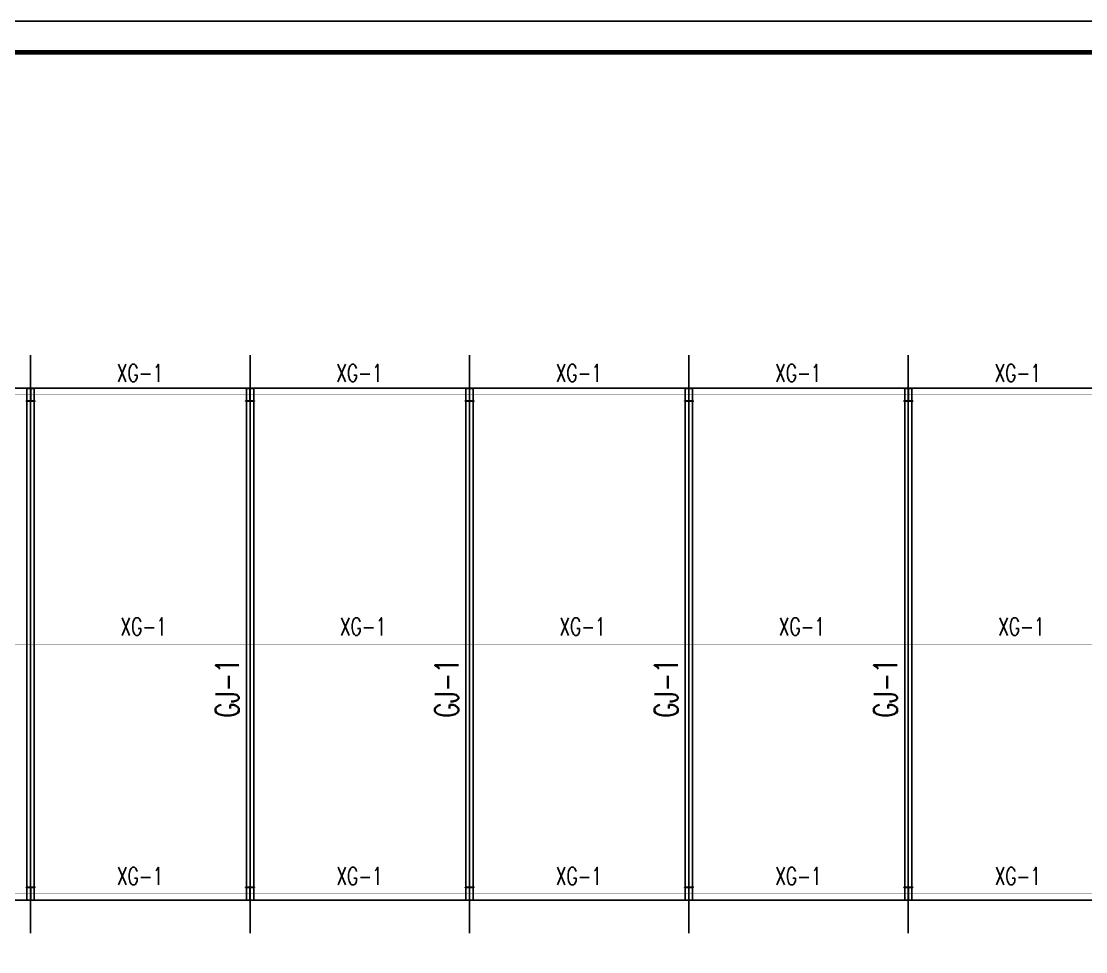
# Model space of a CAD drawing. Extents: x 177291 to 1288761, y 177638 to 322898.
# Drawn here: x 744374 to 780755, y 209177 to 240960 of the extents above; entities that cross this region are included whole.
import ezdxf

# ---------------------------------------------------------------- set-up
doc = ezdxf.new("R2010")
doc.units = 0
doc.header["$LTSCALE"] = 1000
doc.linetypes.add('DASH', pattern=[0.35, 0.25, -0.1])
for name, color, linetype in [('DOTE', 1, 'Continuous'), ('GL', 150, 'Continuous'), ('GZ', 50, 'Continuous'), ('PUB_TEXT', 7, 'Continuous'), ('PUB_TITLE', 4, 'Continuous'), ('XG', 6, 'Continuous')]:
    doc.layers.add(name, color=color, linetype=linetype)
doc.styles.add('_TCH_DIM', font='SIMPLEX', dxfattribs={"bigfont": 'GBCBIG'})

# ---------------------------------------------------------------- blocks, each defined once
blk = doc.blocks.new('A$C10C50790')
at = {"layer": 'GZ'}
for points in [[(14600, 17050), (14900, 17050), (14900, 17060), (14757, 17060), (14753, 17065), (14753, 17485), (14757, 17490), (14900, 17490), (14900, 17500), (14600, 17500), (14600, 17490), (14743, 17490), (14747, 17486), (14747, 17065), (14743, 17060), (14600, 17060), (14600, 17050)], [(22100, 17050), (22400, 17050), (22400, 17060), (22257, 17060), (22253, 17065), (22253, 17485), (22257, 17490), (22400, 17490), (22400, 17500), (22100, 17500), (22100, 17490), (22243, 17490), (22247, 17486), (22247, 17065), (22243, 17060), (22100, 17060), (22100, 17050)], [(29600, 17050), (29900, 17050), (29900, 17060), (29757, 17060), (29753, 17065), (29753, 17485), (29757, 17490), (29900, 17490), (29900, 17500), (29600, 17500), (29600, 17490), (29743, 17490), (29747, 17486), (29747, 17065), (29743, 17060), (29600, 17060), (29600, 17050)], [(37100, 17050), (37400, 17050), (37400, 17060), (37257, 17060), (37253, 17065), (37253, 17485), (37257, 17490), (37400, 17490), (37400, 17500), (37100, 17500), (37100, 17490), (37243, 17490), (37247, 17486), (37247, 17065), (37243, 17060), (37100, 17060), (37100, 17050)], [(44600, 17050), (44900, 17050), (44900, 17060), (44757, 17060), (44753, 17065), (44753, 17485), (44757, 17490), (44900, 17490), (44900, 17500), (44600, 17500), (44600, 17490), (44743, 17490), (44747, 17486), (44747, 17065), (44743, 17060), (44600, 17060), (44600, 17050)], [(14600, 450), (14900, 450), (14900, 440), (14757, 440), (14753, 435), (14753, 15), (14757, 10), (14900, 10), (14900, 0), (14600, 0), (14600, 10), (14743, 10), (14747, 14), (14747, 435), (14743, 440), (14600, 440), (14600, 450)], [(22100, 450), (22400, 450), (22400, 440), (22257, 440), (22253, 435), (22253, 15), (22257, 10), (22400, 10), (22400, 0), (22100, 0), (22100, 10), (22243, 10), (22247, 14), (22247, 435), (22243, 440), (22100, 440), (22100, 450)], [(29600, 450), (29900, 450), (29900, 440), (29757, 440), (29753, 435), (29753, 15), (29757, 10), (29900, 10), (29900, 0), (29600, 0), (29600, 10), (29743, 10), (29747, 14), (29747, 435), (29743, 440), (29600, 440), (29600, 450)], [(37100, 450), (37400, 450), (37400, 440), (37257, 440), (37253, 435), (37253, 15), (37257, 10), (37400, 10), (37400, 0), (37100, 0), (37100, 10), (37243, 10), (37247, 14), (37247, 435), (37243, 440), (37100, 440), (37100, 450)], [(44600, 450), (44900, 450), (44900, 440), (44757, 440), (44753, 435), (44753, 15), (44757, 10), (44900, 10), (44900, 0), (44600, 0), (44600, 10), (44743, 10), (44747, 14), (44747, 435), (44743, 440), (44600, 440), (44600, 450)]]:
    blk.add_lwpolyline(points, close=True, dxfattribs=at)

msp = doc.modelspace()

# ---------------------------------------------------------------- linework, layer by layer
at = {"layer": 'DOTE'}
for p, q in [((744692.09, 209806.61), (744692.09, 229556.61)), ((752192.09, 209806.61), (752192.09, 229556.61)), ((759692.09, 209806.61), (759692.09, 229556.61)), ((767192.09, 209806.61), (767192.09, 229556.61)), ((774692.09, 209806.61), (774692.09, 229556.61)), ((728817.09, 228431.61), (791292.09, 228431.61)), ((728817.09, 210931.61), (791292.09, 210931.61))]:
    msp.add_line(p, q, dxfattribs=at)
at = {"layer": 'GL'}
for points in [[(744567.09, 210931.61), (744567.09, 228431.61), (744817.09, 228431.61), (744817.09, 210931.61)], [(752067.09, 210931.61), (752067.09, 228431.61), (752317.09, 228431.61), (752317.09, 210931.61)], [(759567.09, 210931.61), (759567.09, 228431.61), (759817.09, 228431.61), (759817.09, 210931.61)], [(767067.09, 210931.61), (767067.09, 228431.61), (767317.09, 228431.61), (767317.09, 210931.61)], [(774567.09, 210931.61), (774567.09, 228431.61), (774817.09, 228431.61), (774817.09, 210931.61)]]:
    msp.add_lwpolyline(points, close=True, dxfattribs=at)
at = {"layer": 'PUB_TITLE'}
msp.add_lwpolyline([(718641.01, 240960.27), (807838.39, 240960.27), (807838.39, 177959.98), (718641.01, 177959.98)], close=True, dxfattribs=at)
at = {"layer": 'PUB_TITLE', "const_width": 159.09}
msp.add_lwpolyline([(721292.54, 179020.59), (721292.54, 239899.66), (806777.78, 239899.66), (806777.78, 179020.59)], close=True, dxfattribs=at)
at = {"layer": 'XG', "linetype": 'DASH', "const_width": 10}
for points in [[(730095.09, 228206.79), (790017.09, 228206.79)], [(730361.09, 219681.53), (790139.09, 219681.53)], [(730239.09, 211156.36), (790017.09, 211156.36)]]:
    msp.add_lwpolyline(points, dxfattribs=at)

# ---------------------------------------------------------------- block references
msp.add_blockref('A$C10C50790', (729942.09, 210931.61))

# ---------------------------------------------------------------- texts
at = {"layer": 'PUB_TEXT', "style": '_TCH_DIM', "width": 0.705882}
for p in [(747642.55, 228647.48), (755142.55, 228647.48), (762642.55, 228647.48), (770142.55, 228647.48), (777642.55, 228647.48), (747767.55, 219983.95), (755267.55, 219983.95), (762767.55, 219983.95), (770267.55, 219983.95), (777767.55, 219983.95), (747645.55, 211458.78), (755145.55, 211458.78), (762645.55, 211458.78), (770145.55, 211458.78), (777645.55, 211458.78)]:
    msp.add_text('XG-1', height=600, dxfattribs=at).set_placement(p)
at = {"layer": 'XG', "linetype": 'DASH', "style": '_TCH_DIM', "width": 0.705882}
for p in [(751812.64, 217172.29), (759312.64, 217172.29), (766812.64, 217172.29), (774312.64, 217172.29)]:
    msp.add_text('GJ-1', height=800, rotation=90, dxfattribs=at).set_placement(p)

doc.saveas('drawing.dxf')
